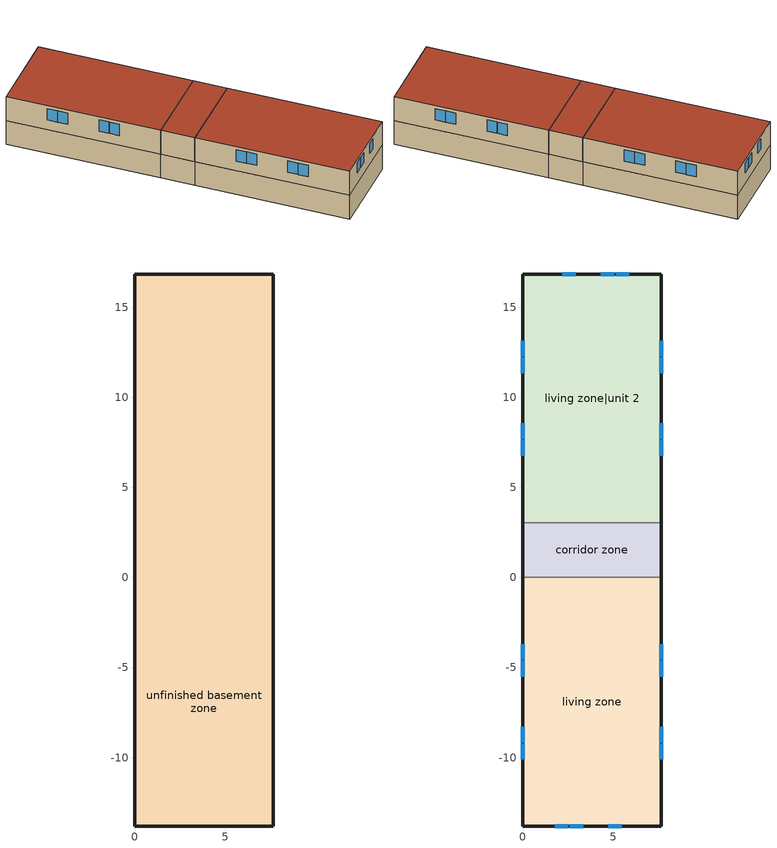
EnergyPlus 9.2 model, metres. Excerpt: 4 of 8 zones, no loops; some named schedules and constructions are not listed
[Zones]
unfinished basement zone
 floor foundation (FloorFndGrndUnfinB): 0,0 0,3.05 7.66,3.05 7.66,0 z-2.44
 floor foundation (FloorFndGrndUnfinB 1): 0,-13.8 0,0 7.66,0 7.66,-13.8 z-2.44
 floor foundation (FloorFndGrndUnfinB 2): 0,3.05 0,16.84 7.66,16.84 7.66,3.05 z-2.44
 wall foundation (WallFndGrndUnfinB): 0,3.05 0,0 / 7.66,0 7.66,3.05 z-2.44:0
 wall foundation (WallFndGrndUnfinB 1): 0,0 0,-13.8 7.66,-13.8 7.66,0 z-2.44:0
 wall foundation (WallFndGrndUnfinB 2): 7.66,3.05 7.66,16.84 0,16.84 0,3.05 z-2.44:0
 ceiling adiabatic (RoofUnfinUninsExt): 7.66,0 7.66,3.05 0,3.05 0,0 z0
corridor zone
 floor adiabatic (FloorUnfinUninsUnfin): 0,0 0,3.05 7.66,3.05 7.66,0 z0
 wall outside (WallExtUninsUnfin): 0,3.05 0,0 / 7.66,0 7.66,3.05 z0:2.44
 wall adiabatic (WallIntUnfinUninsUnfin): 7.66,3.05 0,3.05 / 0,0 7.66,0 z0:2.44
 roof outside (RoofUnfinUninsExt): 7.66,0 7.66,3.05 0,3.05 0,0 z2.44
living zone
 floor to unfinished basement zone (FloorUnfinBInsFin Reversed): 0,-13.8 0,0 7.66,0 7.66,-13.8 z0
 wall outside (WallExtInsFin): 0,0 0,-13.8 7.66,-13.8 7.66,0 z0:2.44
 wall adiabatic (WallIntFinUninsFin): 7.66,0 0,0 z0:2.44
 window (WindowConstruction): 0,-3.7 0,-4.57 / 0,-4.63 0,-5.5 / 0,-8.3 0,-9.17 / 0,-9.23 0,-10.1 / 7.66,-10.1 7.66,-9.23 / 7.66,-9.17 7.66,-8.3 / 7.66,-5.5 7.66,-4.63 / 7.66,-4.57 7.66,-3.7 z0.97:2.13; 1.78,-13.8 2.52,-13.8 / 2.59,-13.8 3.33,-13.8 / 4.73,-13.8 5.48,-13.8 z1.14:2.13
 roof outside (RoofFinInsExt): 7.66,-13.8 7.66,0 0,0 0,-13.8 z2.44
living zone|unit 2
 floor to unfinished basement zone (FloorUnfinBInsFin Reversed): 0,3.05 0,16.84 7.66,16.84 7.66,3.05 z0
 wall outside (WallExtInsFin): 7.66,3.05 7.66,16.84 0,16.84 0,3.05 z0:2.44
 wall adiabatic (WallIntFinUninsFin): 0,3.05 7.66,3.05 z0:2.44
 window (WindowConstruction): 7.66,6.75 7.66,7.62 / 7.66,7.68 7.66,8.55 / 7.66,11.34 7.66,12.21 / 7.66,12.28 7.66,13.15 / 0,13.15 0,12.28 / 0,12.21 0,11.34 / 0,8.55 0,7.68 / 0,7.62 0,6.75 z0.97:2.13; 5.89,16.84 5.14,16.84 / 5.08,16.84 4.33,16.84 / 2.93,16.84 2.18,16.84 z1.14:2.13
 roof outside (RoofFinInsExt): 7.66,3.05 7.66,16.84 0,16.84 0,3.05 z2.44
[Schedule:Day:Interval]
res nv_2 temp schedule allday10; res nv_2 temp schedule allday6: No, 24:00, 21.6667
res nv_2 temp schedule allday11; res nv_2 temp schedule allday12: No, 24:00, 20.5556
res nv_2 temp schedule allday7; res nv_2 temp schedule allday8; res nv_2 temp schedule allday9: No, 07:00, 20, 22:00, 21.6667, 24:00, 20
Schedule Day 18: No, 24:00, 0
[Schedule:Week:Daily]
res ceil fan schedule Week Rule - Jan1-Jan6: Schedule Day 2, res ceil fan schedule allday1, res ceil fan schedule allday1, res ceil fan schedule allday1, res ceil fan schedule allday1, res ceil fan schedule allday1, res ceil fan schedule allday1, Schedule Day 2, Schedule Day 2, Schedule Day 2, Schedule Day 2, Schedule Day 2
res ceil fan schedule Week Rule - Jan7-Jan27: res ceil fan schedule allday1, res ceil fan schedule allday1, res ceil fan schedule allday1, res ceil fan schedule allday1, res ceil fan schedule allday1, res ceil fan schedule allday1, res ceil fan schedule allday1, Schedule Day 2, Schedule Day 2, Schedule Day 2, Schedule Day 2, Schedule Day 2
res ceil fan schedule Week Rule - Jan28-Feb3: res ceil fan schedule allday1, res ceil fan schedule allday1, res ceil fan schedule allday1, res ceil fan schedule allday1, res ceil fan schedule allday2, res ceil fan schedule allday2, res ceil fan schedule allday2, Schedule Day 2, Schedule Day 2, Schedule Day 2, Schedule Day 2, Schedule Day 2
res ceil fan schedule Week Rule - Feb4-Feb24: res ceil fan schedule allday2, res ceil fan schedule allday2, res ceil fan schedule allday2, res ceil fan schedule allday2, res ceil fan schedule allday2, res ceil fan schedule allday2, res ceil fan schedule allday2, Schedule Day 2, Schedule Day 2, Schedule Day 2, Schedule Day 2, Schedule Day 2
res ceil fan schedule Week Rule - Feb25-Mar3: res ceil fan schedule allday2, res ceil fan schedule allday2, res ceil fan schedule allday2, res ceil fan schedule allday2, res ceil fan schedule allday3, res ceil fan schedule allday3, res ceil fan schedule allday3, Schedule Day 2, Schedule Day 2, Schedule Day 2, Schedule Day 2, Schedule Day 2
res ceil fan schedule Week Rule - Mar4-Mar31: res ceil fan schedule allday3, res ceil fan schedule allday3, res ceil fan schedule allday3, res ceil fan schedule allday3, res ceil fan schedule allday3, res ceil fan schedule allday3, res ceil fan schedule allday3, Schedule Day 2, Schedule Day 2, Schedule Day 2, Schedule Day 2, Schedule Day 2
res ceil fan schedule Week Rule - Apr1-Apr28: res ceil fan schedule allday4, res ceil fan schedule allday4, res ceil fan schedule allday4, res ceil fan schedule allday4, res ceil fan schedule allday4, res ceil fan schedule allday4, res ceil fan schedule allday4, Schedule Day 2, Schedule Day 2, Schedule Day 2, Schedule Day 2, Schedule Day 2
res ceil fan schedule Week Rule - Apr29-May5: res ceil fan schedule allday4, res ceil fan schedule allday4, res ceil fan schedule allday5, res ceil fan schedule allday5, res ceil fan schedule allday5, res ceil fan schedule allday5, res ceil fan schedule allday5, Schedule Day 2, Schedule Day 2, Schedule Day 2, Schedule Day 2, Schedule Day 2
res ceil fan schedule Week Rule - May6-May26: res ceil fan schedule allday5, res ceil fan schedule allday5, res ceil fan schedule allday5, res ceil fan schedule allday5, res ceil fan schedule allday5, res ceil fan schedule allday5, res ceil fan schedule allday5, Schedule Day 2, Schedule Day 2, Schedule Day 2, Schedule Day 2, Schedule Day 2
res ceil fan schedule Week Rule - May27-Jun2: res ceil fan schedule allday5, res ceil fan schedule allday5, res ceil fan schedule allday5, res ceil fan schedule allday5, res ceil fan schedule allday5, res ceil fan schedule allday6, res ceil fan schedule allday6, Schedule Day 2, Schedule Day 2, Schedule Day 2, Schedule Day 2, Schedule Day 2
res ceil fan schedule Week Rule - Jun3-Jun30: res ceil fan schedule allday6, res ceil fan schedule allday6, res ceil fan schedule allday6, res ceil fan schedule allday6, res ceil fan schedule allday6, res ceil fan schedule allday6, res ceil fan schedule allday6, Schedule Day 2, Schedule Day 2, Schedule Day 2, Schedule Day 2, Schedule Day 2
res ceil fan schedule Week Rule - Jul1-Jul28: res ceil fan schedule allday7, res ceil fan schedule allday7, res ceil fan schedule allday7, res ceil fan schedule allday7, res ceil fan schedule allday7, res ceil fan schedule allday7, res ceil fan schedule allday7, Schedule Day 2, Schedule Day 2, Schedule Day 2, Schedule Day 2, Schedule Day 2
res ceil fan schedule Week Rule - Jul29-Aug4: res ceil fan schedule allday7, res ceil fan schedule allday7, res ceil fan schedule allday7, res ceil fan schedule allday8, res ceil fan schedule allday8, res ceil fan schedule allday8, res ceil fan schedule allday8, Schedule Day 2, Schedule Day 2, Schedule Day 2, Schedule Day 2, Schedule Day 2
res ceil fan schedule Week Rule - Aug5-Aug25: res ceil fan schedule allday8, res ceil fan schedule allday8, res ceil fan schedule allday8, res ceil fan schedule allday8, res ceil fan schedule allday8, res ceil fan schedule allday8, res ceil fan schedule allday8, Schedule Day 2, Schedule Day 2, Schedule Day 2, Schedule Day 2, Schedule Day 2
res ceil fan schedule Week Rule - Aug26-Sep1: res ceil fan schedule allday8, res ceil fan schedule allday8, res ceil fan schedule allday8, res ceil fan schedule allday8, res ceil fan schedule allday8, res ceil fan schedule allday8, res ceil fan schedule allday9, Schedule Day 2, Schedule Day 2, Schedule Day 2, Schedule Day 2, Schedule Day 2
res ceil fan schedule Week Rule - Sep2-Sep29: res ceil fan schedule allday9, res ceil fan schedule allday9, res ceil fan schedule allday9, res ceil fan schedule allday9, res ceil fan schedule allday9, res ceil fan schedule allday9, res ceil fan schedule allday9, Schedule Day 2, Schedule Day 2, Schedule Day 2, Schedule Day 2, Schedule Day 2
res ceil fan schedule Week Rule - Sep30-Oct6: res ceil fan schedule allday9, res ceil fan schedule allday10, res ceil fan schedule allday10, res ceil fan schedule allday10, res ceil fan schedule allday10, res ceil fan schedule allday10, res ceil fan schedule allday10, Schedule Day 2, Schedule Day 2, Schedule Day 2, Schedule Day 2, Schedule Day 2
res ceil fan schedule Week Rule - Oct7-Oct27: res ceil fan schedule allday10, res ceil fan schedule allday10, res ceil fan schedule allday10, res ceil fan schedule allday10, res ceil fan schedule allday10, res ceil fan schedule allday10, res ceil fan schedule allday10, Schedule Day 2, Schedule Day 2, Schedule Day 2, Schedule Day 2, Schedule Day 2
res ceil fan schedule Week Rule - Oct28-Nov3: res ceil fan schedule allday10, res ceil fan schedule allday10, res ceil fan schedule allday10, res ceil fan schedule allday10, res ceil fan schedule allday11, res ceil fan schedule allday11, res ceil fan schedule allday11, Schedule Day 2, Schedule Day 2, Schedule Day 2, Schedule Day 2, Schedule Day 2
res ceil fan schedule Week Rule - Nov4-Nov24: res ceil fan schedule allday11, res ceil fan schedule allday11, res ceil fan schedule allday11, res ceil fan schedule allday11, res ceil fan schedule allday11, res ceil fan schedule allday11, res ceil fan schedule allday11, Schedule Day 2, Schedule Day 2, Schedule Day 2, Schedule Day 2, Schedule Day 2
res ceil fan schedule Week Rule - Nov25-Dec1: res ceil fan schedule allday11, res ceil fan schedule allday11, res ceil fan schedule allday11, res ceil fan schedule allday11, res ceil fan schedule allday11, res ceil fan schedule allday11, res ceil fan schedule allday12, Schedule Day 2, Schedule Day 2, Schedule Day 2, Schedule Day 2, Schedule Day 2
res ceil fan schedule Week Rule - Dec2-Dec31: res ceil fan schedule allday12, res ceil fan schedule allday12, res ceil fan schedule allday12, res ceil fan schedule allday12, res ceil fan schedule allday12, res ceil fan schedule allday12, res ceil fan schedule allday12, Schedule Day 2, Schedule Day 2, Schedule Day 2, Schedule Day 2, Schedule Day 2
res ceil fan|unit 2 schedule Week Rule - Jan1-Jan6: Schedule Day 4, res ceil fan|unit 2 schedule allday1, res ceil fan|unit 2 schedule allday1, res ceil fan|unit 2 schedule allday1, res ceil fan|unit 2 schedule allday1, res ceil fan|unit 2 schedule allday1, res ceil fan|unit 2 schedule allday1, Schedule Day 4, Schedule Day 4, Schedule Day 4, Schedule Day 4, Schedule Day 4
res ceil fan|unit 2 schedule Week Rule - Jan7-Jan27: res ceil fan|unit 2 schedule allday1, res ceil fan|unit 2 schedule allday1, res ceil fan|unit 2 schedule allday1, res ceil fan|unit 2 schedule allday1, res ceil fan|unit 2 schedule allday1, res ceil fan|unit 2 schedule allday1, res ceil fan|unit 2 schedule allday1, Schedule Day 4, Schedule Day 4, Schedule Day 4, Schedule Day 4, Schedule Day 4
res ceil fan|unit 2 schedule Week Rule - Jan28-Feb3: res ceil fan|unit 2 schedule allday1, res ceil fan|unit 2 schedule allday1, res ceil fan|unit 2 schedule allday1, res ceil fan|unit 2 schedule allday1, res ceil fan|unit 2 schedule allday2, res ceil fan|unit 2 schedule allday2, res ceil fan|unit 2 schedule allday2, Schedule Day 4, Schedule Day 4, Schedule Day 4, Schedule Day 4, Schedule Day 4
res ceil fan|unit 2 schedule Week Rule - Feb4-Feb24: res ceil fan|unit 2 schedule allday2, res ceil fan|unit 2 schedule allday2, res ceil fan|unit 2 schedule allday2, res ceil fan|unit 2 schedule allday2, res ceil fan|unit 2 schedule allday2, res ceil fan|unit 2 schedule allday2, res ceil fan|unit 2 schedule allday2, Schedule Day 4, Schedule Day 4, Schedule Day 4, Schedule Day 4, Schedule Day 4
res ceil fan|unit 2 schedule Week Rule - Feb25-Mar3: res ceil fan|unit 2 schedule allday2, res ceil fan|unit 2 schedule allday2, res ceil fan|unit 2 schedule allday2, res ceil fan|unit 2 schedule allday2, res ceil fan|unit 2 schedule allday3, res ceil fan|unit 2 schedule allday3, res ceil fan|unit 2 schedule allday3, Schedule Day 4, Schedule Day 4, Schedule Day 4, Schedule Day 4, Schedule Day 4
res ceil fan|unit 2 schedule Week Rule - Mar4-Mar31: res ceil fan|unit 2 schedule allday3, res ceil fan|unit 2 schedule allday3, res ceil fan|unit 2 schedule allday3, res ceil fan|unit 2 schedule allday3, res ceil fan|unit 2 schedule allday3, res ceil fan|unit 2 schedule allday3, res ceil fan|unit 2 schedule allday3, Schedule Day 4, Schedule Day 4, Schedule Day 4, Schedule Day 4, Schedule Day 4
res ceil fan|unit 2 schedule Week Rule - Apr1-Apr28: res ceil fan|unit 2 schedule allday4, res ceil fan|unit 2 schedule allday4, res ceil fan|unit 2 schedule allday4, res ceil fan|unit 2 schedule allday4, res ceil fan|unit 2 schedule allday4, res ceil fan|unit 2 schedule allday4, res ceil fan|unit 2 schedule allday4, Schedule Day 4, Schedule Day 4, Schedule Day 4, Schedule Day 4, Schedule Day 4
res ceil fan|unit 2 schedule Week Rule - Apr29-May5: res ceil fan|unit 2 schedule allday4, res ceil fan|unit 2 schedule allday4, res ceil fan|unit 2 schedule allday5, res ceil fan|unit 2 schedule allday5, res ceil fan|unit 2 schedule allday5, res ceil fan|unit 2 schedule allday5, res ceil fan|unit 2 schedule allday5, Schedule Day 4, Schedule Day 4, Schedule Day 4, Schedule Day 4, Schedule Day 4
res ceil fan|unit 2 schedule Week Rule - May6-May26: res ceil fan|unit 2 schedule allday5, res ceil fan|unit 2 schedule allday5, res ceil fan|unit 2 schedule allday5, res ceil fan|unit 2 schedule allday5, res ceil fan|unit 2 schedule allday5, res ceil fan|unit 2 schedule allday5, res ceil fan|unit 2 schedule allday5, Schedule Day 4, Schedule Day 4, Schedule Day 4, Schedule Day 4, Schedule Day 4
res ceil fan|unit 2 schedule Week Rule - May27-Jun2: res ceil fan|unit 2 schedule allday5, res ceil fan|unit 2 schedule allday5, res ceil fan|unit 2 schedule allday5, res ceil fan|unit 2 schedule allday5, res ceil fan|unit 2 schedule allday5, res ceil fan|unit 2 schedule allday6, res ceil fan|unit 2 schedule allday6, Schedule Day 4, Schedule Day 4, Schedule Day 4, Schedule Day 4, Schedule Day 4
res ceil fan|unit 2 schedule Week Rule - Jun3-Jun30: res ceil fan|unit 2 schedule allday6, res ceil fan|unit 2 schedule allday6, res ceil fan|unit 2 schedule allday6, res ceil fan|unit 2 schedule allday6, res ceil fan|unit 2 schedule allday6, res ceil fan|unit 2 schedule allday6, res ceil fan|unit 2 schedule allday6, Schedule Day 4, Schedule Day 4, Schedule Day 4, Schedule Day 4, Schedule Day 4
res ceil fan|unit 2 schedule Week Rule - Jul1-Jul28: res ceil fan|unit 2 schedule allday7, res ceil fan|unit 2 schedule allday7, res ceil fan|unit 2 schedule allday7, res ceil fan|unit 2 schedule allday7, res ceil fan|unit 2 schedule allday7, res ceil fan|unit 2 schedule allday7, res ceil fan|unit 2 schedule allday7, Schedule Day 4, Schedule Day 4, Schedule Day 4, Schedule Day 4, Schedule Day 4
res ceil fan|unit 2 schedule Week Rule - Jul29-Aug4: res ceil fan|unit 2 schedule allday7, res ceil fan|unit 2 schedule allday7, res ceil fan|unit 2 schedule allday7, res ceil fan|unit 2 schedule allday8, res ceil fan|unit 2 schedule allday8, res ceil fan|unit 2 schedule allday8, res ceil fan|unit 2 schedule allday8, Schedule Day 4, Schedule Day 4, Schedule Day 4, Schedule Day 4, Schedule Day 4
res ceil fan|unit 2 schedule Week Rule - Aug5-Aug25: res ceil fan|unit 2 schedule allday8, res ceil fan|unit 2 schedule allday8, res ceil fan|unit 2 schedule allday8, res ceil fan|unit 2 schedule allday8, res ceil fan|unit 2 schedule allday8, res ceil fan|unit 2 schedule allday8, res ceil fan|unit 2 schedule allday8, Schedule Day 4, Schedule Day 4, Schedule Day 4, Schedule Day 4, Schedule Day 4
res ceil fan|unit 2 schedule Week Rule - Aug26-Sep1: res ceil fan|unit 2 schedule allday8, res ceil fan|unit 2 schedule allday8, res ceil fan|unit 2 schedule allday8, res ceil fan|unit 2 schedule allday8, res ceil fan|unit 2 schedule allday8, res ceil fan|unit 2 schedule allday8, res ceil fan|unit 2 schedule allday9, Schedule Day 4, Schedule Day 4, Schedule Day 4, Schedule Day 4, Schedule Day 4
res ceil fan|unit 2 schedule Week Rule - Sep2-Sep29: res ceil fan|unit 2 schedule allday9, res ceil fan|unit 2 schedule allday9, res ceil fan|unit 2 schedule allday9, res ceil fan|unit 2 schedule allday9, res ceil fan|unit 2 schedule allday9, res ceil fan|unit 2 schedule allday9, res ceil fan|unit 2 schedule allday9, Schedule Day 4, Schedule Day 4, Schedule Day 4, Schedule Day 4, Schedule Day 4
res ceil fan|unit 2 schedule Week Rule - Sep30-Oct6: res ceil fan|unit 2 schedule allday9, res ceil fan|unit 2 schedule allday10, res ceil fan|unit 2 schedule allday10, res ceil fan|unit 2 schedule allday10, res ceil fan|unit 2 schedule allday10, res ceil fan|unit 2 schedule allday10, res ceil fan|unit 2 schedule allday10, Schedule Day 4, Schedule Day 4, Schedule Day 4, Schedule Day 4, Schedule Day 4
res ceil fan|unit 2 schedule Week Rule - Oct7-Oct27: res ceil fan|unit 2 schedule allday10, res ceil fan|unit 2 schedule allday10, res ceil fan|unit 2 schedule allday10, res ceil fan|unit 2 schedule allday10, res ceil fan|unit 2 schedule allday10, res ceil fan|unit 2 schedule allday10, res ceil fan|unit 2 schedule allday10, Schedule Day 4, Schedule Day 4, Schedule Day 4, Schedule Day 4, Schedule Day 4
res ceil fan|unit 2 schedule Week Rule - Oct28-Nov3: res ceil fan|unit 2 schedule allday10, res ceil fan|unit 2 schedule allday10, res ceil fan|unit 2 schedule allday10, res ceil fan|unit 2 schedule allday10, res ceil fan|unit 2 schedule allday11, res ceil fan|unit 2 schedule allday11, res ceil fan|unit 2 schedule allday11, Schedule Day 4, Schedule Day 4, Schedule Day 4, Schedule Day 4, Schedule Day 4
res ceil fan|unit 2 schedule Week Rule - Nov4-Nov24: res ceil fan|unit 2 schedule allday11, res ceil fan|unit 2 schedule allday11, res ceil fan|unit 2 schedule allday11, res ceil fan|unit 2 schedule allday11, res ceil fan|unit 2 schedule allday11, res ceil fan|unit 2 schedule allday11, res ceil fan|unit 2 schedule allday11, Schedule Day 4, Schedule Day 4, Schedule Day 4, Schedule Day 4, Schedule Day 4
res ceil fan|unit 2 schedule Week Rule - Nov25-Dec1: res ceil fan|unit 2 schedule allday11, res ceil fan|unit 2 schedule allday11, res ceil fan|unit 2 schedule allday11, res ceil fan|unit 2 schedule allday11, res ceil fan|unit 2 schedule allday11, res ceil fan|unit 2 schedule allday11, res ceil fan|unit 2 schedule allday12, Schedule Day 4, Schedule Day 4, Schedule Day 4, Schedule Day 4, Schedule Day 4
res ceil fan|unit 2 schedule Week Rule - Dec2-Dec31: res ceil fan|unit 2 schedule allday12, res ceil fan|unit 2 schedule allday12, res ceil fan|unit 2 schedule allday12, res ceil fan|unit 2 schedule allday12, res ceil fan|unit 2 schedule allday12, res ceil fan|unit 2 schedule allday12, res ceil fan|unit 2 schedule allday12, Schedule Day 4, Schedule Day 4, Schedule Day 4, Schedule Day 4, Schedule Day 4
res mv_1 bath exhaust schedule Week Rule - Jan1-Jan6: Schedule Day 17, res mv_1 bath exhaust schedule allday1, res mv_1 bath exhaust schedule allday1, res mv_1 bath exhaust schedule allday1, res mv_1 bath exhaust schedule allday1, res mv_1 bath exhaust schedule allday1, res mv_1 bath exhaust schedule allday1, Schedule Day 17, res mv_1 bath exhaust schedule summer design, res mv_1 bath exhaust schedule winter design, Schedule Day 17, Schedule Day 17
res mv_1 bath exhaust schedule Week Rule - Jan7-Jan27: res mv_1 bath exhaust schedule allday1, res mv_1 bath exhaust schedule allday1, res mv_1 bath exhaust schedule allday1, res mv_1 bath exhaust schedule allday1, res mv_1 bath exhaust schedule allday1, res mv_1 bath exhaust schedule allday1, res mv_1 bath exhaust schedule allday1, Schedule Day 17, res mv_1 bath exhaust schedule summer design, res mv_1 bath exhaust schedule winter design, Schedule Day 17, Schedule Day 17
res mv_1 bath exhaust schedule Week Rule - Jan28-Feb3: res mv_1 bath exhaust schedule allday1, res mv_1 bath exhaust schedule allday1, res mv_1 bath exhaust schedule allday1, res mv_1 bath exhaust schedule allday1, res mv_1 bath exhaust schedule allday2, res mv_1 bath exhaust schedule allday2, res mv_1 bath exhaust schedule allday2, Schedule Day 17, res mv_1 bath exhaust schedule summer design, res mv_1 bath exhaust schedule winter design, Schedule Day 17, Schedule Day 17
res mv_1 bath exhaust schedule Week Rule - Feb4-Feb24: res mv_1 bath exhaust schedule allday2, res mv_1 bath exhaust schedule allday2, res mv_1 bath exhaust schedule allday2, res mv_1 bath exhaust schedule allday2, res mv_1 bath exhaust schedule allday2, res mv_1 bath exhaust schedule allday2, res mv_1 bath exhaust schedule allday2, Schedule Day 17, res mv_1 bath exhaust schedule summer design, res mv_1 bath exhaust schedule winter design, Schedule Day 17, Schedule Day 17
res mv_1 bath exhaust schedule Week Rule - Feb25-Mar3: res mv_1 bath exhaust schedule allday2, res mv_1 bath exhaust schedule allday2, res mv_1 bath exhaust schedule allday2, res mv_1 bath exhaust schedule allday2, res mv_1 bath exhaust schedule allday3, res mv_1 bath exhaust schedule allday3, res mv_1 bath exhaust schedule allday3, Schedule Day 17, res mv_1 bath exhaust schedule summer design, res mv_1 bath exhaust schedule winter design, Schedule Day 17, Schedule Day 17
res mv_1 bath exhaust schedule Week Rule - Mar4-Mar31: res mv_1 bath exhaust schedule allday3, res mv_1 bath exhaust schedule allday3, res mv_1 bath exhaust schedule allday3, res mv_1 bath exhaust schedule allday3, res mv_1 bath exhaust schedule allday3, res mv_1 bath exhaust schedule allday3, res mv_1 bath exhaust schedule allday3, Schedule Day 17, res mv_1 bath exhaust schedule summer design, res mv_1 bath exhaust schedule winter design, Schedule Day 17, Schedule Day 17
res mv_1 bath exhaust schedule Week Rule - Apr1-Apr28: res mv_1 bath exhaust schedule allday4, res mv_1 bath exhaust schedule allday4, res mv_1 bath exhaust schedule allday4, res mv_1 bath exhaust schedule allday4, res mv_1 bath exhaust schedule allday4, res mv_1 bath exhaust schedule allday4, res mv_1 bath exhaust schedule allday4, Schedule Day 17, res mv_1 bath exhaust schedule summer design, res mv_1 bath exhaust schedule winter design, Schedule Day 17, Schedule Day 17
res mv_1 bath exhaust schedule Week Rule - Apr29-May5: res mv_1 bath exhaust schedule allday4, res mv_1 bath exhaust schedule allday4, res mv_1 bath exhaust schedule allday5, res mv_1 bath exhaust schedule allday5, res mv_1 bath exhaust schedule allday5, res mv_1 bath exhaust schedule allday5, res mv_1 bath exhaust schedule allday5, Schedule Day 17, res mv_1 bath exhaust schedule summer design, res mv_1 bath exhaust schedule winter design, Schedule Day 17, Schedule Day 17
res mv_1 bath exhaust schedule Week Rule - May6-May26: res mv_1 bath exhaust schedule allday5, res mv_1 bath exhaust schedule allday5, res mv_1 bath exhaust schedule allday5, res mv_1 bath exhaust schedule allday5, res mv_1 bath exhaust schedule allday5, res mv_1 bath exhaust schedule allday5, res mv_1 bath exhaust schedule allday5, Schedule Day 17, res mv_1 bath exhaust schedule summer design, res mv_1 bath exhaust schedule winter design, Schedule Day 17, Schedule Day 17
res mv_1 bath exhaust schedule Week Rule - May27-Jun2: res mv_1 bath exhaust schedule allday5, res mv_1 bath exhaust schedule allday5, res mv_1 bath exhaust schedule allday5, res mv_1 bath exhaust schedule allday5, res mv_1 bath exhaust schedule allday5, res mv_1 bath exhaust schedule allday6, res mv_1 bath exhaust schedule allday6, Schedule Day 17, res mv_1 bath exhaust schedule summer design, res mv_1 bath exhaust schedule winter design, Schedule Day 17, Schedule Day 17
res mv_1 bath exhaust schedule Week Rule - Jun3-Jun30: res mv_1 bath exhaust schedule allday6, res mv_1 bath exhaust schedule allday6, res mv_1 bath exhaust schedule allday6, res mv_1 bath exhaust schedule allday6, res mv_1 bath exhaust schedule allday6, res mv_1 bath exhaust schedule allday6, res mv_1 bath exhaust schedule allday6, Schedule Day 17, res mv_1 bath exhaust schedule summer design, res mv_1 bath exhaust schedule winter design, Schedule Day 17, Schedule Day 17
res mv_1 bath exhaust schedule Week Rule - Jul1-Jul28: res mv_1 bath exhaust schedule allday7, res mv_1 bath exhaust schedule allday7, res mv_1 bath exhaust schedule allday7, res mv_1 bath exhaust schedule allday7, res mv_1 bath exhaust schedule allday7, res mv_1 bath exhaust schedule allday7, res mv_1 bath exhaust schedule allday7, Schedule Day 17, res mv_1 bath exhaust schedule summer design, res mv_1 bath exhaust schedule winter design, Schedule Day 17, Schedule Day 17
res mv_1 bath exhaust schedule Week Rule - Jul29-Aug4: res mv_1 bath exhaust schedule allday7, res mv_1 bath exhaust schedule allday7, res mv_1 bath exhaust schedule allday7, res mv_1 bath exhaust schedule allday8, res mv_1 bath exhaust schedule allday8, res mv_1 bath exhaust schedule allday8, res mv_1 bath exhaust schedule allday8, Schedule Day 17, res mv_1 bath exhaust schedule summer design, res mv_1 bath exhaust schedule winter design, Schedule Day 17, Schedule Day 17
res mv_1 bath exhaust schedule Week Rule - Aug5-Aug25: res mv_1 bath exhaust schedule allday8, res mv_1 bath exhaust schedule allday8, res mv_1 bath exhaust schedule allday8, res mv_1 bath exhaust schedule allday8, res mv_1 bath exhaust schedule allday8, res mv_1 bath exhaust schedule allday8, res mv_1 bath exhaust schedule allday8, Schedule Day 17, res mv_1 bath exhaust schedule summer design, res mv_1 bath exhaust schedule winter design, Schedule Day 17, Schedule Day 17
res mv_1 bath exhaust schedule Week Rule - Aug26-Sep1: res mv_1 bath exhaust schedule allday8, res mv_1 bath exhaust schedule allday8, res mv_1 bath exhaust schedule allday8, res mv_1 bath exhaust schedule allday8, res mv_1 bath exhaust schedule allday8, res mv_1 bath exhaust schedule allday8, res mv_1 bath exhaust schedule allday9, Schedule Day 17, res mv_1 bath exhaust schedule summer design, res mv_1 bath exhaust schedule winter design, Schedule Day 17, Schedule Day 17
res mv_1 bath exhaust schedule Week Rule - Sep2-Sep29: res mv_1 bath exhaust schedule allday9, res mv_1 bath exhaust schedule allday9, res mv_1 bath exhaust schedule allday9, res mv_1 bath exhaust schedule allday9, res mv_1 bath exhaust schedule allday9, res mv_1 bath exhaust schedule allday9, res mv_1 bath exhaust schedule allday9, Schedule Day 17, res mv_1 bath exhaust schedule summer design, res mv_1 bath exhaust schedule winter design, Schedule Day 17, Schedule Day 17
res mv_1 bath exhaust schedule Week Rule - Sep30-Oct6: res mv_1 bath exhaust schedule allday9, res mv_1 bath exhaust schedule allday10, res mv_1 bath exhaust schedule allday10, res mv_1 bath exhaust schedule allday10, res mv_1 bath exhaust schedule allday10, res mv_1 bath exhaust schedule allday10, res mv_1 bath exhaust schedule allday10, Schedule Day 17, res mv_1 bath exhaust schedule summer design, res mv_1 bath exhaust schedule winter design, Schedule Day 17, Schedule Day 17
res mv_1 bath exhaust schedule Week Rule - Oct7-Oct27: res mv_1 bath exhaust schedule allday10, res mv_1 bath exhaust schedule allday10, res mv_1 bath exhaust schedule allday10, res mv_1 bath exhaust schedule allday10, res mv_1 bath exhaust schedule allday10, res mv_1 bath exhaust schedule allday10, res mv_1 bath exhaust schedule allday10, Schedule Day 17, res mv_1 bath exhaust schedule summer design, res mv_1 bath exhaust schedule winter design, Schedule Day 17, Schedule Day 17
res mv_1 bath exhaust schedule Week Rule - Oct28-Nov3: res mv_1 bath exhaust schedule allday10, res mv_1 bath exhaust schedule allday10, res mv_1 bath exhaust schedule allday10, res mv_1 bath exhaust schedule allday10, res mv_1 bath exhaust schedule allday11, res mv_1 bath exhaust schedule allday11, res mv_1 bath exhaust schedule allday11, Schedule Day 17, res mv_1 bath exhaust schedule summer design, res mv_1 bath exhaust schedule winter design, Schedule Day 17, Schedule Day 17
res mv_1 bath exhaust schedule Week Rule - Nov4-Nov24: res mv_1 bath exhaust schedule allday11, res mv_1 bath exhaust schedule allday11, res mv_1 bath exhaust schedule allday11, res mv_1 bath exhaust schedule allday11, res mv_1 bath exhaust schedule allday11, res mv_1 bath exhaust schedule allday11, res mv_1 bath exhaust schedule allday11, Schedule Day 17, res mv_1 bath exhaust schedule summer design, res mv_1 bath exhaust schedule winter design, Schedule Day 17, Schedule Day 17
res mv_1 bath exhaust schedule Week Rule - Nov25-Dec1: res mv_1 bath exhaust schedule allday11, res mv_1 bath exhaust schedule allday11, res mv_1 bath exhaust schedule allday11, res mv_1 bath exhaust schedule allday11, res mv_1 bath exhaust schedule allday11, res mv_1 bath exhaust schedule allday11, res mv_1 bath exhaust schedule allday12, Schedule Day 17, res mv_1 bath exhaust schedule summer design, res mv_1 bath exhaust schedule winter design, Schedule Day 17, Schedule Day 17
res mv_1 bath exhaust schedule Week Rule - Dec2-Dec31: res mv_1 bath exhaust schedule allday12, res mv_1 bath exhaust schedule allday12, res mv_1 bath exhaust schedule allday12, res mv_1 bath exhaust schedule allday12, res mv_1 bath exhaust schedule allday12, res mv_1 bath exhaust schedule allday12, res mv_1 bath exhaust schedule allday12, Schedule Day 17, res mv_1 bath exhaust schedule summer design, res mv_1 bath exhaust schedule winter design, Schedule Day 17, Schedule Day 17
res mv_1 range exhaust schedule Week Rule - Jan1-Jan6: Schedule Day 16, res mv_1 range exhaust schedule allday1, res mv_1 range exhaust schedule allday1, res mv_1 range exhaust schedule allday1, res mv_1 range exhaust schedule allday1, res mv_1 range exhaust schedule allday1, res mv_1 range exhaust schedule allday1, Schedule Day 16, res mv_1 range exhaust schedule summer design, res mv_1 range exhaust schedule winter design, Schedule Day 16, Schedule Day 16
res mv_1 range exhaust schedule Week Rule - Jan7-Jan27: res mv_1 range exhaust schedule allday1, res mv_1 range exhaust schedule allday1, res mv_1 range exhaust schedule allday1, res mv_1 range exhaust schedule allday1, res mv_1 range exhaust schedule allday1, res mv_1 range exhaust schedule allday1, res mv_1 range exhaust schedule allday1, Schedule Day 16, res mv_1 range exhaust schedule summer design, res mv_1 range exhaust schedule winter design, Schedule Day 16, Schedule Day 16
res mv_1 range exhaust schedule Week Rule - Jan28-Feb3: res mv_1 range exhaust schedule allday1, res mv_1 range exhaust schedule allday1, res mv_1 range exhaust schedule allday1, res mv_1 range exhaust schedule allday1, res mv_1 range exhaust schedule allday2, res mv_1 range exhaust schedule allday2, res mv_1 range exhaust schedule allday2, Schedule Day 16, res mv_1 range exhaust schedule summer design, res mv_1 range exhaust schedule winter design, Schedule Day 16, Schedule Day 16
res mv_1 range exhaust schedule Week Rule - Feb4-Feb24: res mv_1 range exhaust schedule allday2, res mv_1 range exhaust schedule allday2, res mv_1 range exhaust schedule allday2, res mv_1 range exhaust schedule allday2, res mv_1 range exhaust schedule allday2, res mv_1 range exhaust schedule allday2, res mv_1 range exhaust schedule allday2, Schedule Day 16, res mv_1 range exhaust schedule summer design, res mv_1 range exhaust schedule winter design, Schedule Day 16, Schedule Day 16
res mv_1 range exhaust schedule Week Rule - Feb25-Mar3: res mv_1 range exhaust schedule allday2, res mv_1 range exhaust schedule allday2, res mv_1 range exhaust schedule allday2, res mv_1 range exhaust schedule allday2, res mv_1 range exhaust schedule allday3, res mv_1 range exhaust schedule allday3, res mv_1 range exhaust schedule allday3, Schedule Day 16, res mv_1 range exhaust schedule summer design, res mv_1 range exhaust schedule winter design, Schedule Day 16, Schedule Day 16
res mv_1 range exhaust schedule Week Rule - Mar4-Mar31: res mv_1 range exhaust schedule allday3, res mv_1 range exhaust schedule allday3, res mv_1 range exhaust schedule allday3, res mv_1 range exhaust schedule allday3, res mv_1 range exhaust schedule allday3, res mv_1 range exhaust schedule allday3, res mv_1 range exhaust schedule allday3, Schedule Day 16, res mv_1 range exhaust schedule summer design, res mv_1 range exhaust schedule winter design, Schedule Day 16, Schedule Day 16
res mv_1 range exhaust schedule Week Rule - Apr1-Apr28: res mv_1 range exhaust schedule allday4, res mv_1 range exhaust schedule allday4, res mv_1 range exhaust schedule allday4, res mv_1 range exhaust schedule allday4, res mv_1 range exhaust schedule allday4, res mv_1 range exhaust schedule allday4, res mv_1 range exhaust schedule allday4, Schedule Day 16, res mv_1 range exhaust schedule summer design, res mv_1 range exhaust schedule winter design, Schedule Day 16, Schedule Day 16
res mv_1 range exhaust schedule Week Rule - Apr29-May5: res mv_1 range exhaust schedule allday4, res mv_1 range exhaust schedule allday4, res mv_1 range exhaust schedule allday5, res mv_1 range exhaust schedule allday5, res mv_1 range exhaust schedule allday5, res mv_1 range exhaust schedule allday5, res mv_1 range exhaust schedule allday5, Schedule Day 16, res mv_1 range exhaust schedule summer design, res mv_1 range exhaust schedule winter design, Schedule Day 16, Schedule Day 16
res mv_1 range exhaust schedule Week Rule - May6-May26: res mv_1 range exhaust schedule allday5, res mv_1 range exhaust schedule allday5, res mv_1 range exhaust schedule allday5, res mv_1 range exhaust schedule allday5, res mv_1 range exhaust schedule allday5, res mv_1 range exhaust schedule allday5, res mv_1 range exhaust schedule allday5, Schedule Day 16, res mv_1 range exhaust schedule summer design, res mv_1 range exhaust schedule winter design, Schedule Day 16, Schedule Day 16
res mv_1 range exhaust schedule Week Rule - May27-Jun2: res mv_1 range exhaust schedule allday5, res mv_1 range exhaust schedule allday5, res mv_1 range exhaust schedule allday5, res mv_1 range exhaust schedule allday5, res mv_1 range exhaust schedule allday5, res mv_1 range exhaust schedule allday6, res mv_1 range exhaust schedule allday6, Schedule Day 16, res mv_1 range exhaust schedule summer design, res mv_1 range exhaust schedule winter design, Schedule Day 16, Schedule Day 16
res mv_1 range exhaust schedule Week Rule - Jun3-Jun30: res mv_1 range exhaust schedule allday6, res mv_1 range exhaust schedule allday6, res mv_1 range exhaust schedule allday6, res mv_1 range exhaust schedule allday6, res mv_1 range exhaust schedule allday6, res mv_1 range exhaust schedule allday6, res mv_1 range exhaust schedule allday6, Schedule Day 16, res mv_1 range exhaust schedule summer design, res mv_1 range exhaust schedule winter design, Schedule Day 16, Schedule Day 16
res mv_1 range exhaust schedule Week Rule - Jul1-Jul28: res mv_1 range exhaust schedule allday7, res mv_1 range exhaust schedule allday7, res mv_1 range exhaust schedule allday7, res mv_1 range exhaust schedule allday7, res mv_1 range exhaust schedule allday7, res mv_1 range exhaust schedule allday7, res mv_1 range exhaust schedule allday7, Schedule Day 16, res mv_1 range exhaust schedule summer design, res mv_1 range exhaust schedule winter design, Schedule Day 16, Schedule Day 16
res mv_1 range exhaust schedule Week Rule - Jul29-Aug4: res mv_1 range exhaust schedule allday7, res mv_1 range exhaust schedule allday7, res mv_1 range exhaust schedule allday7, res mv_1 range exhaust schedule allday8, res mv_1 range exhaust schedule allday8, res mv_1 range exhaust schedule allday8, res mv_1 range exhaust schedule allday8, Schedule Day 16, res mv_1 range exhaust schedule summer design, res mv_1 range exhaust schedule winter design, Schedule Day 16, Schedule Day 16
res mv_1 range exhaust schedule Week Rule - Aug5-Aug25: res mv_1 range exhaust schedule allday8, res mv_1 range exhaust schedule allday8, res mv_1 range exhaust schedule allday8, res mv_1 range exhaust schedule allday8, res mv_1 range exhaust schedule allday8, res mv_1 range exhaust schedule allday8, res mv_1 range exhaust schedule allday8, Schedule Day 16, res mv_1 range exhaust schedule summer design, res mv_1 range exhaust schedule winter design, Schedule Day 16, Schedule Day 16
res mv_1 range exhaust schedule Week Rule - Aug26-Sep1: res mv_1 range exhaust schedule allday8, res mv_1 range exhaust schedule allday8, res mv_1 range exhaust schedule allday8, res mv_1 range exhaust schedule allday8, res mv_1 range exhaust schedule allday8, res mv_1 range exhaust schedule allday8, res mv_1 range exhaust schedule allday9, Schedule Day 16, res mv_1 range exhaust schedule summer design, res mv_1 range exhaust schedule winter design, Schedule Day 16, Schedule Day 16
res mv_1 range exhaust schedule Week Rule - Sep2-Sep29: res mv_1 range exhaust schedule allday9, res mv_1 range exhaust schedule allday9, res mv_1 range exhaust schedule allday9, res mv_1 range exhaust schedule allday9, res mv_1 range exhaust schedule allday9, res mv_1 range exhaust schedule allday9, res mv_1 range exhaust schedule allday9, Schedule Day 16, res mv_1 range exhaust schedule summer design, res mv_1 range exhaust schedule winter design, Schedule Day 16, Schedule Day 16
res mv_1 range exhaust schedule Week Rule - Sep30-Oct6: res mv_1 range exhaust schedule allday9, res mv_1 range exhaust schedule allday10, res mv_1 range exhaust schedule allday10, res mv_1 range exhaust schedule allday10, res mv_1 range exhaust schedule allday10, res mv_1 range exhaust schedule allday10, res mv_1 range exhaust schedule allday10, Schedule Day 16, res mv_1 range exhaust schedule summer design, res mv_1 range exhaust schedule winter design, Schedule Day 16, Schedule Day 16
res mv_1 range exhaust schedule Week Rule - Oct7-Oct27: res mv_1 range exhaust schedule allday10, res mv_1 range exhaust schedule allday10, res mv_1 range exhaust schedule allday10, res mv_1 range exhaust schedule allday10, res mv_1 range exhaust schedule allday10, res mv_1 range exhaust schedule allday10, res mv_1 range exhaust schedule allday10, Schedule Day 16, res mv_1 range exhaust schedule summer design, res mv_1 range exhaust schedule winter design, Schedule Day 16, Schedule Day 16
res mv_1 range exhaust schedule Week Rule - Oct28-Nov3: res mv_1 range exhaust schedule allday10, res mv_1 range exhaust schedule allday10, res mv_1 range exhaust schedule allday10, res mv_1 range exhaust schedule allday10, res mv_1 range exhaust schedule allday11, res mv_1 range exhaust schedule allday11, res mv_1 range exhaust schedule allday11, Schedule Day 16, res mv_1 range exhaust schedule summer design, res mv_1 range exhaust schedule winter design, Schedule Day 16, Schedule Day 16
res mv_1 range exhaust schedule Week Rule - Nov4-Nov24: res mv_1 range exhaust schedule allday11, res mv_1 range exhaust schedule allday11, res mv_1 range exhaust schedule allday11, res mv_1 range exhaust schedule allday11, res mv_1 range exhaust schedule allday11, res mv_1 range exhaust schedule allday11, res mv_1 range exhaust schedule allday11, Schedule Day 16, res mv_1 range exhaust schedule summer design, res mv_1 range exhaust schedule winter design, Schedule Day 16, Schedule Day 16
res mv_1 range exhaust schedule Week Rule - Nov25-Dec1: res mv_1 range exhaust schedule allday11, res mv_1 range exhaust schedule allday11, res mv_1 range exhaust schedule allday11, res mv_1 range exhaust schedule allday11, res mv_1 range exhaust schedule allday11, res mv_1 range exhaust schedule allday11, res mv_1 range exhaust schedule allday12, Schedule Day 16, res mv_1 range exhaust schedule summer design, res mv_1 range exhaust schedule winter design, Schedule Day 16, Schedule Day 16
res mv_1 range exhaust schedule Week Rule - Dec2-Dec31: res mv_1 range exhaust schedule allday12, res mv_1 range exhaust schedule allday12, res mv_1 range exhaust schedule allday12, res mv_1 range exhaust schedule allday12, res mv_1 range exhaust schedule allday12, res mv_1 range exhaust schedule allday12, res mv_1 range exhaust schedule allday12, Schedule Day 16, res mv_1 range exhaust schedule summer design, res mv_1 range exhaust schedule winter design, Schedule Day 16, Schedule Day 16
res mv_2 bath exhaust schedule Week Rule - Jan1-Jan6: Schedule Day 23, res mv_2 bath exhaust schedule allday1, res mv_2 bath exhaust schedule allday1, res mv_2 bath exhaust schedule allday1, res mv_2 bath exhaust schedule allday1, res mv_2 bath exhaust schedule allday1, res mv_2 bath exhaust schedule allday1, Schedule Day 23, res mv_2 bath exhaust schedule summer design, res mv_2 bath exhaust schedule winter design, Schedule Day 23, Schedule Day 23
res mv_2 bath exhaust schedule Week Rule - Jan7-Jan27: res mv_2 bath exhaust schedule allday1, res mv_2 bath exhaust schedule allday1, res mv_2 bath exhaust schedule allday1, res mv_2 bath exhaust schedule allday1, res mv_2 bath exhaust schedule allday1, res mv_2 bath exhaust schedule allday1, res mv_2 bath exhaust schedule allday1, Schedule Day 23, res mv_2 bath exhaust schedule summer design, res mv_2 bath exhaust schedule winter design, Schedule Day 23, Schedule Day 23
res mv_2 bath exhaust schedule Week Rule - Jan28-Feb3: res mv_2 bath exhaust schedule allday1, res mv_2 bath exhaust schedule allday1, res mv_2 bath exhaust schedule allday1, res mv_2 bath exhaust schedule allday1, res mv_2 bath exhaust schedule allday2, res mv_2 bath exhaust schedule allday2, res mv_2 bath exhaust schedule allday2, Schedule Day 23, res mv_2 bath exhaust schedule summer design, res mv_2 bath exhaust schedule winter design, Schedule Day 23, Schedule Day 23
res mv_2 bath exhaust schedule Week Rule - Feb4-Feb24: res mv_2 bath exhaust schedule allday2, res mv_2 bath exhaust schedule allday2, res mv_2 bath exhaust schedule allday2, res mv_2 bath exhaust schedule allday2, res mv_2 bath exhaust schedule allday2, res mv_2 bath exhaust schedule allday2, res mv_2 bath exhaust schedule allday2, Schedule Day 23, res mv_2 bath exhaust schedule summer design, res mv_2 bath exhaust schedule winter design, Schedule Day 23, Schedule Day 23
res nv_2 temp schedule Week Rule - Jun3-Jun30: res nv_2 temp schedule allday6, res nv_2 temp schedule allday6, res nv_2 temp schedule allday6, res nv_2 temp schedule allday6, res nv_2 temp schedule allday6, res nv_2 temp schedule allday6, res nv_2 temp schedule allday6, Schedule Day 18, Schedule Day 18, Schedule Day 18, Schedule Day 18, Schedule Day 18
res nv_2 temp schedule Week Rule - Jul1-Jul28: res nv_2 temp schedule allday7, res nv_2 temp schedule allday7, res nv_2 temp schedule allday7, res nv_2 temp schedule allday7, res nv_2 temp schedule allday7, res nv_2 temp schedule allday7, res nv_2 temp schedule allday7, Schedule Day 18, Schedule Day 18, Schedule Day 18, Schedule Day 18, Schedule Day 18
res nv_2 temp schedule Week Rule - Jul29-Aug4: res nv_2 temp schedule allday7, res nv_2 temp schedule allday7, res nv_2 temp schedule allday7, res nv_2 temp schedule allday8, res nv_2 temp schedule allday8, res nv_2 temp schedule allday8, res nv_2 temp schedule allday8, Schedule Day 18, Schedule Day 18, Schedule Day 18, Schedule Day 18, Schedule Day 18
res nv_2 temp schedule Week Rule - Aug5-Aug25: res nv_2 temp schedule allday8, res nv_2 temp schedule allday8, res nv_2 temp schedule allday8, res nv_2 temp schedule allday8, res nv_2 temp schedule allday8, res nv_2 temp schedule allday8, res nv_2 temp schedule allday8, Schedule Day 18, Schedule Day 18, Schedule Day 18, Schedule Day 18, Schedule Day 18
res nv_2 temp schedule Week Rule - Aug26-Sep1: res nv_2 temp schedule allday8, res nv_2 temp schedule allday8, res nv_2 temp schedule allday8, res nv_2 temp schedule allday8, res nv_2 temp schedule allday8, res nv_2 temp schedule allday8, res nv_2 temp schedule allday9, Schedule Day 18, Schedule Day 18, Schedule Day 18, Schedule Day 18, Schedule Day 18
res nv_2 temp schedule Week Rule - Sep2-Sep29: res nv_2 temp schedule allday9, res nv_2 temp schedule allday9, res nv_2 temp schedule allday9, res nv_2 temp schedule allday9, res nv_2 temp schedule allday9, res nv_2 temp schedule allday9, res nv_2 temp schedule allday9, Schedule Day 18, Schedule Day 18, Schedule Day 18, Schedule Day 18, Schedule Day 18
res nv_2 temp schedule Week Rule - Sep30-Oct6: res nv_2 temp schedule allday9, res nv_2 temp schedule allday10, res nv_2 temp schedule allday10, res nv_2 temp schedule allday10, res nv_2 temp schedule allday10, res nv_2 temp schedule allday10, res nv_2 temp schedule allday10, Schedule Day 18, Schedule Day 18, Schedule Day 18, Schedule Day 18, Schedule Day 18
res nv_2 temp schedule Week Rule - Oct7-Oct27: res nv_2 temp schedule allday10, res nv_2 temp schedule allday10, res nv_2 temp schedule allday10, res nv_2 temp schedule allday10, res nv_2 temp schedule allday10, res nv_2 temp schedule allday10, res nv_2 temp schedule allday10, Schedule Day 18, Schedule Day 18, Schedule Day 18, Schedule Day 18, Schedule Day 18
res nv_2 temp schedule Week Rule - Oct28-Nov3: res nv_2 temp schedule allday10, res nv_2 temp schedule allday10, res nv_2 temp schedule allday10, res nv_2 temp schedule allday10, res nv_2 temp schedule allday11, res nv_2 temp schedule allday11, res nv_2 temp schedule allday11, Schedule Day 18, Schedule Day 18, Schedule Day 18, Schedule Day 18, Schedule Day 18
res nv_2 temp schedule Week Rule - Nov4-Nov24: res nv_2 temp schedule allday11, res nv_2 temp schedule allday11, res nv_2 temp schedule allday11, res nv_2 temp schedule allday11, res nv_2 temp schedule allday11, res nv_2 temp schedule allday11, res nv_2 temp schedule allday11, Schedule Day 18, Schedule Day 18, Schedule Day 18, Schedule Day 18, Schedule Day 18
res nv_2 temp schedule Week Rule - Nov25-Dec1: res nv_2 temp schedule allday11, res nv_2 temp schedule allday11, res nv_2 temp schedule allday11, res nv_2 temp schedule allday11, res nv_2 temp schedule allday11, res nv_2 temp schedule allday11, res nv_2 temp schedule allday12, Schedule Day 18, Schedule Day 18, Schedule Day 18, Schedule Day 18, Schedule Day 18
res nv_2 temp schedule Week Rule - Dec2-Dec31: res nv_2 temp schedule allday12, res nv_2 temp schedule allday12, res nv_2 temp schedule allday12, res nv_2 temp schedule allday12, res nv_2 temp schedule allday12, res nv_2 temp schedule allday12, res nv_2 temp schedule allday12, Schedule Day 18, Schedule Day 18, Schedule Day 18, Schedule Day 18, Schedule Day 18
[Schedule:Year]
res ceil fan schedule: res ceil fan schedule Week Rule - Jan1-Jan6, 1, 1, 1, 6, res ceil fan schedule Week Rule - Jan7-Jan27, 1, 7, 1, 27, res ceil fan schedule Week Rule - Jan28-Feb3, 1, 28, 2, 3, res ceil fan schedule Week Rule - Feb4-Feb24, 2, 4, 2, 24, res ceil fan schedule Week Rule - Feb25-Mar3, 2, 25, 3, 3, res ceil fan schedule Week Rule - Mar4-Mar31, 3, 4, 3, 31, res ceil fan schedule Week Rule - Apr1-Apr28, 4, 1, 4, 28, res ceil fan schedule Week Rule - Apr29-May5, 4, 29, 5, 5, res ceil fan schedule Week Rule - May6-May26, 5, 6, 5, 26, res ceil fan schedule Week Rule - May27-Jun2, 5, 27, 6, 2, res ceil fan schedule Week Rule - Jun3-Jun30, 6, 3, 6, 30, res ceil fan schedule Week Rule - Jul1-Jul28, 7, 1, 7, 28, res ceil fan schedule Week Rule - Jul29-Aug4, 7, 29, 8, 4, res ceil fan schedule Week Rule - Aug5-Aug25, 8, 5, 8, 25, res ceil fan schedule Week Rule - Aug26-Sep1, 8, 26, 9, 1, res ceil fan schedule Week Rule - Sep2-Sep29, 9, 2, 9, 29, res ceil fan schedule Week Rule - Sep30-Oct6, 9, 30, 10, 6, res ceil fan schedule Week Rule - Oct7-Oct27, 10, 7, 10, 27, res ceil fan schedule Week Rule - Oct28-Nov3, 10, 28, 11, 3, res ceil fan schedule Week Rule - Nov4-Nov24, 11, 4, 11, 24, res ceil fan schedule Week Rule - Nov25-Dec1, 11, 25, 12, 1, res ceil fan schedule Week Rule - Dec2-Dec31, 12, 2, 12, 31
res ceil fan|unit 2 schedule: res ceil fan|unit 2 schedule Week Rule - Jan1-Jan6, 1, 1, 1, 6, res ceil fan|unit 2 schedule Week Rule - Jan7-Jan27, 1, 7, 1, 27, res ceil fan|unit 2 schedule Week Rule - Jan28-Feb3, 1, 28, 2, 3, res ceil fan|unit 2 schedule Week Rule - Feb4-Feb24, 2, 4, 2, 24, res ceil fan|unit 2 schedule Week Rule - Feb25-Mar3, 2, 25, 3, 3, res ceil fan|unit 2 schedule Week Rule - Mar4-Mar31, 3, 4, 3, 31, res ceil fan|unit 2 schedule Week Rule - Apr1-Apr28, 4, 1, 4, 28, res ceil fan|unit 2 schedule Week Rule - Apr29-May5, 4, 29, 5, 5, res ceil fan|unit 2 schedule Week Rule - May6-May26, 5, 6, 5, 26, res ceil fan|unit 2 schedule Week Rule - May27-Jun2, 5, 27, 6, 2, res ceil fan|unit 2 schedule Week Rule - Jun3-Jun30, 6, 3, 6, 30, res ceil fan|unit 2 schedule Week Rule - Jul1-Jul28, 7, 1, 7, 28, res ceil fan|unit 2 schedule Week Rule - Jul29-Aug4, 7, 29, 8, 4, res ceil fan|unit 2 schedule Week Rule - Aug5-Aug25, 8, 5, 8, 25, res ceil fan|unit 2 schedule Week Rule - Aug26-Sep1, 8, 26, 9, 1, res ceil fan|unit 2 schedule Week Rule - Sep2-Sep29, 9, 2, 9, 29, res ceil fan|unit 2 schedule Week Rule - Sep30-Oct6, 9, 30, 10, 6, res ceil fan|unit 2 schedule Week Rule - Oct7-Oct27, 10, 7, 10, 27, res ceil fan|unit 2 schedule Week Rule - Oct28-Nov3, 10, 28, 11, 3, res ceil fan|unit 2 schedule Week Rule - Nov4-Nov24, 11, 4, 11, 24, res ceil fan|unit 2 schedule Week Rule - Nov25-Dec1, 11, 25, 12, 1, res ceil fan|unit 2 schedule Week Rule - Dec2-Dec31, 12, 2, 12, 31
res mv_1 bath exhaust schedule: res mv_1 bath exhaust schedule Week Rule - Jan1-Jan6, 1, 1, 1, 6, res mv_1 bath exhaust schedule Week Rule - Jan7-Jan27, 1, 7, 1, 27, res mv_1 bath exhaust schedule Week Rule - Jan28-Feb3, 1, 28, 2, 3, res mv_1 bath exhaust schedule Week Rule - Feb4-Feb24, 2, 4, 2, 24, res mv_1 bath exhaust schedule Week Rule - Feb25-Mar3, 2, 25, 3, 3, res mv_1 bath exhaust schedule Week Rule - Mar4-Mar31, 3, 4, 3, 31, res mv_1 bath exhaust schedule Week Rule - Apr1-Apr28, 4, 1, 4, 28, res mv_1 bath exhaust schedule Week Rule - Apr29-May5, 4, 29, 5, 5, res mv_1 bath exhaust schedule Week Rule - May6-May26, 5, 6, 5, 26, res mv_1 bath exhaust schedule Week Rule - May27-Jun2, 5, 27, 6, 2, res mv_1 bath exhaust schedule Week Rule - Jun3-Jun30, 6, 3, 6, 30, res mv_1 bath exhaust schedule Week Rule - Jul1-Jul28, 7, 1, 7, 28, res mv_1 bath exhaust schedule Week Rule - Jul29-Aug4, 7, 29, 8, 4, res mv_1 bath exhaust schedule Week Rule - Aug5-Aug25, 8, 5, 8, 25, res mv_1 bath exhaust schedule Week Rule - Aug26-Sep1, 8, 26, 9, 1, res mv_1 bath exhaust schedule Week Rule - Sep2-Sep29, 9, 2, 9, 29, res mv_1 bath exhaust schedule Week Rule - Sep30-Oct6, 9, 30, 10, 6, res mv_1 bath exhaust schedule Week Rule - Oct7-Oct27, 10, 7, 10, 27, res mv_1 bath exhaust schedule Week Rule - Oct28-Nov3, 10, 28, 11, 3, res mv_1 bath exhaust schedule Week Rule - Nov4-Nov24, 11, 4, 11, 24, res mv_1 bath exhaust schedule Week Rule - Nov25-Dec1, 11, 25, 12, 1, res mv_1 bath exhaust schedule Week Rule - Dec2-Dec31, 12, 2, 12, 31
res mv_1 range exhaust schedule: res mv_1 range exhaust schedule Week Rule - Jan1-Jan6, 1, 1, 1, 6, res mv_1 range exhaust schedule Week Rule - Jan7-Jan27, 1, 7, 1, 27, res mv_1 range exhaust schedule Week Rule - Jan28-Feb3, 1, 28, 2, 3, res mv_1 range exhaust schedule Week Rule - Feb4-Feb24, 2, 4, 2, 24, res mv_1 range exhaust schedule Week Rule - Feb25-Mar3, 2, 25, 3, 3, res mv_1 range exhaust schedule Week Rule - Mar4-Mar31, 3, 4, 3, 31, res mv_1 range exhaust schedule Week Rule - Apr1-Apr28, 4, 1, 4, 28, res mv_1 range exhaust schedule Week Rule - Apr29-May5, 4, 29, 5, 5, res mv_1 range exhaust schedule Week Rule - May6-May26, 5, 6, 5, 26, res mv_1 range exhaust schedule Week Rule - May27-Jun2, 5, 27, 6, 2, res mv_1 range exhaust schedule Week Rule - Jun3-Jun30, 6, 3, 6, 30, res mv_1 range exhaust schedule Week Rule - Jul1-Jul28, 7, 1, 7, 28, res mv_1 range exhaust schedule Week Rule - Jul29-Aug4, 7, 29, 8, 4, res mv_1 range exhaust schedule Week Rule - Aug5-Aug25, 8, 5, 8, 25, res mv_1 range exhaust schedule Week Rule - Aug26-Sep1, 8, 26, 9, 1, res mv_1 range exhaust schedule Week Rule - Sep2-Sep29, 9, 2, 9, 29, res mv_1 range exhaust schedule Week Rule - Sep30-Oct6, 9, 30, 10, 6, res mv_1 range exhaust schedule Week Rule - Oct7-Oct27, 10, 7, 10, 27, res mv_1 range exhaust schedule Week Rule - Oct28-Nov3, 10, 28, 11, 3, res mv_1 range exhaust schedule Week Rule - Nov4-Nov24, 11, 4, 11, 24, res mv_1 range exhaust schedule Week Rule - Nov25-Dec1, 11, 25, 12, 1, res mv_1 range exhaust schedule Week Rule - Dec2-Dec31, 12, 2, 12, 31
res mv_2 bath exhaust schedule: res mv_2 bath exhaust schedule Week Rule - Jan1-Jan6, 1, 1, 1, 6, res mv_2 bath exhaust schedule Week Rule - Jan7-Jan27, 1, 7, 1, 27, res mv_2 bath exhaust schedule Week Rule - Jan28-Feb3, 1, 28, 2, 3, res mv_2 bath exhaust schedule Week Rule - Feb4-Feb24, 2, 4, 2, 24, res mv_2 bath exhaust schedule Week Rule - Feb25-Mar3, 2, 25, 3, 3, res mv_2 bath exhaust schedule Week Rule - Mar4-Mar31, 3, 4, 3, 31, res mv_2 bath exhaust schedule Week Rule - Apr1-Apr28, 4, 1, 4, 28, res mv_2 bath exhaust schedule Week Rule - Apr29-May5, 4, 29, 5, 5, res mv_2 bath exhaust schedule Week Rule - May6-May26, 5, 6, 5, 26, res mv_2 bath exhaust schedule Week Rule - May27-Jun2, 5, 27, 6, 2, res mv_2 bath exhaust schedule Week Rule - Jun3-Jun30, 6, 3, 6, 30, res mv_2 bath exhaust schedule Week Rule - Jul1-Jul28, 7, 1, 7, 28, res mv_2 bath exhaust schedule Week Rule - Jul29-Aug4, 7, 29, 8, 4, res mv_2 bath exhaust schedule Week Rule - Aug5-Aug25, 8, 5, 8, 25, res mv_2 bath exhaust schedule Week Rule - Aug26-Sep1, 8, 26, 9, 1, res mv_2 bath exhaust schedule Week Rule - Sep2-Sep29, 9, 2, 9, 29, res mv_2 bath exhaust schedule Week Rule - Sep30-Oct6, 9, 30, 10, 6, res mv_2 bath exhaust schedule Week Rule - Oct7-Oct27, 10, 7, 10, 27, res mv_2 bath exhaust schedule Week Rule - Oct28-Nov3, 10, 28, 11, 3, res mv_2 bath exhaust schedule Week Rule - Nov4-Nov24, 11, 4, 11, 24, res mv_2 bath exhaust schedule Week Rule - Nov25-Dec1, 11, 25, 12, 1, res mv_2 bath exhaust schedule Week Rule - Dec2-Dec31, 12, 2, 12, 31
res mv_2 range exhaust schedule: res mv_2 range exhaust schedule Week Rule - Jan1-Jan6, 1, 1, 1, 6, res mv_2 range exhaust schedule Week Rule - Jan7-Jan27, 1, 7, 1, 27, res mv_2 range exhaust schedule Week Rule - Jan28-Feb3, 1, 28, 2, 3, res mv_2 range exhaust schedule Week Rule - Feb4-Feb24, 2, 4, 2, 24, res mv_2 range exhaust schedule Week Rule - Feb25-Mar3, 2, 25, 3, 3, res mv_2 range exhaust schedule Week Rule - Mar4-Mar31, 3, 4, 3, 31, res mv_2 range exhaust schedule Week Rule - Apr1-Apr28, 4, 1, 4, 28, res mv_2 range exhaust schedule Week Rule - Apr29-May5, 4, 29, 5, 5, res mv_2 range exhaust schedule Week Rule - May6-May26, 5, 6, 5, 26, res mv_2 range exhaust schedule Week Rule - May27-Jun2, 5, 27, 6, 2, res mv_2 range exhaust schedule Week Rule - Jun3-Jun30, 6, 3, 6, 30, res mv_2 range exhaust schedule Week Rule - Jul1-Jul28, 7, 1, 7, 28, res mv_2 range exhaust schedule Week Rule - Jul29-Aug4, 7, 29, 8, 4, res mv_2 range exhaust schedule Week Rule - Aug5-Aug25, 8, 5, 8, 25, res mv_2 range exhaust schedule Week Rule - Aug26-Sep1, 8, 26, 9, 1, res mv_2 range exhaust schedule Week Rule - Sep2-Sep29, 9, 2, 9, 29, res mv_2 range exhaust schedule Week Rule - Sep30-Oct6, 9, 30, 10, 6, res mv_2 range exhaust schedule Week Rule - Oct7-Oct27, 10, 7, 10, 27, res mv_2 range exhaust schedule Week Rule - Oct28-Nov3, 10, 28, 11, 3, res mv_2 range exhaust schedule Week Rule - Nov4-Nov24, 11, 4, 11, 24, res mv_2 range exhaust schedule Week Rule - Nov25-Dec1, 11, 25, 12, 1, res mv_2 range exhaust schedule Week Rule - Dec2-Dec31, 12, 2, 12, 31
res nv_1 avail schedule: res nv_1 avail schedule Week Rule - Jan1-Jan27, 1, 1, 1, 27, res nv_1 avail schedule Week Rule - Jan28-Feb3, 1, 28, 2, 3, res nv_1 avail schedule Week Rule - Feb4-Feb24, 2, 4, 2, 24, res nv_1 avail schedule Week Rule - Feb25-Mar3, 2, 25, 3, 3, res nv_1 avail schedule Week Rule - Mar4-Mar31, 3, 4, 3, 31, res nv_1 avail schedule Week Rule - Apr1-Apr28, 4, 1, 4, 28, res nv_1 avail schedule Week Rule - Apr29-May5, 4, 29, 5, 5, res nv_1 avail schedule Week Rule - May6-May26, 5, 6, 5, 26, res nv_1 avail schedule Week Rule - May27-Jun2, 5, 27, 6, 2, res nv_1 avail schedule Week Rule - Jun3-Jun30, 6, 3, 6, 30, res nv_1 avail schedule Week Rule - Jul1-Jul28, 7, 1, 7, 28, res nv_1 avail schedule Week Rule - Jul29-Aug4, 7, 29, 8, 4, res nv_1 avail schedule Week Rule - Aug5-Sep1, 8, 5, 9, 1, res nv_1 avail schedule Week Rule - Sep2-Sep29, 9, 2, 9, 29, res nv_1 avail schedule Week Rule - Sep30-Oct27, 9, 30, 10, 27, res nv_1 avail schedule Week Rule - Oct28-Nov3, 10, 28, 11, 3, res nv_1 avail schedule Week Rule - Nov4-Dec1, 11, 4, 12, 1, res nv_1 avail schedule Week Rule - Dec2-Dec31, 12, 2, 12, 31
res nv_1 temp schedule: res nv_1 temp schedule Week Rule - Jan1-Jan6, 1, 1, 1, 6, res nv_1 temp schedule Week Rule - Jan7-Jan27, 1, 7, 1, 27, res nv_1 temp schedule Week Rule - Jan28-Feb3, 1, 28, 2, 3, res nv_1 temp schedule Week Rule - Feb4-Feb24, 2, 4, 2, 24, res nv_1 temp schedule Week Rule - Feb25-Mar3, 2, 25, 3, 3, res nv_1 temp schedule Week Rule - Mar4-Mar31, 3, 4, 3, 31, res nv_1 temp schedule Week Rule - Apr1-Apr28, 4, 1, 4, 28, res nv_1 temp schedule Week Rule - Apr29-May5, 4, 29, 5, 5, res nv_1 temp schedule Week Rule - May6-May26, 5, 6, 5, 26, res nv_1 temp schedule Week Rule - May27-Jun2, 5, 27, 6, 2, res nv_1 temp schedule Week Rule - Jun3-Jun30, 6, 3, 6, 30, res nv_1 temp schedule Week Rule - Jul1-Jul28, 7, 1, 7, 28, res nv_1 temp schedule Week Rule - Jul29-Aug4, 7, 29, 8, 4, res nv_1 temp schedule Week Rule - Aug5-Aug25, 8, 5, 8, 25, res nv_1 temp schedule Week Rule - Aug26-Sep1, 8, 26, 9, 1, res nv_1 temp schedule Week Rule - Sep2-Sep29, 9, 2, 9, 29, res nv_1 temp schedule Week Rule - Sep30-Oct6, 9, 30, 10, 6, res nv_1 temp schedule Week Rule - Oct7-Oct27, 10, 7, 10, 27, res nv_1 temp schedule Week Rule - Oct28-Nov3, 10, 28, 11, 3, res nv_1 temp schedule Week Rule - Nov4-Nov24, 11, 4, 11, 24, res nv_1 temp schedule Week Rule - Nov25-Dec1, 11, 25, 12, 1, res nv_1 temp schedule Week Rule - Dec2-Dec31, 12, 2, 12, 31
res nv_2 avail schedule: res nv_2 avail schedule Week Rule - Jan1-Jan27, 1, 1, 1, 27, res nv_2 avail schedule Week Rule - Jan28-Feb3, 1, 28, 2, 3, res nv_2 avail schedule Week Rule - Feb4-Feb24, 2, 4, 2, 24, res nv_2 avail schedule Week Rule - Feb25-Mar3, 2, 25, 3, 3, res nv_2 avail schedule Week Rule - Mar4-Mar31, 3, 4, 3, 31, res nv_2 avail schedule Week Rule - Apr1-Apr28, 4, 1, 4, 28, res nv_2 avail schedule Week Rule - Apr29-May5, 4, 29, 5, 5, res nv_2 avail schedule Week Rule - May6-May26, 5, 6, 5, 26, res nv_2 avail schedule Week Rule - May27-Jun2, 5, 27, 6, 2, res nv_2 avail schedule Week Rule - Jun3-Jun30, 6, 3, 6, 30, res nv_2 avail schedule Week Rule - Jul1-Jul28, 7, 1, 7, 28, res nv_2 avail schedule Week Rule - Jul29-Aug4, 7, 29, 8, 4, res nv_2 avail schedule Week Rule - Aug5-Sep1, 8, 5, 9, 1, res nv_2 avail schedule Week Rule - Sep2-Sep29, 9, 2, 9, 29, res nv_2 avail schedule Week Rule - Sep30-Oct27, 9, 30, 10, 27, res nv_2 avail schedule Week Rule - Oct28-Nov3, 10, 28, 11, 3, res nv_2 avail schedule Week Rule - Nov4-Dec1, 11, 4, 12, 1, res nv_2 avail schedule Week Rule - Dec2-Dec31, 12, 2, 12, 31
res nv_2 temp schedule: res nv_2 temp schedule Week Rule - Jan1-Jan6, 1, 1, 1, 6, res nv_2 temp schedule Week Rule - Jan7-Jan27, 1, 7, 1, 27, res nv_2 temp schedule Week Rule - Jan28-Feb3, 1, 28, 2, 3, res nv_2 temp schedule Week Rule - Feb4-Feb24, 2, 4, 2, 24, res nv_2 temp schedule Week Rule - Feb25-Mar3, 2, 25, 3, 3, res nv_2 temp schedule Week Rule - Mar4-Mar31, 3, 4, 3, 31, res nv_2 temp schedule Week Rule - Apr1-Apr28, 4, 1, 4, 28, res nv_2 temp schedule Week Rule - Apr29-May5, 4, 29, 5, 5, res nv_2 temp schedule Week Rule - May6-May26, 5, 6, 5, 26, res nv_2 temp schedule Week Rule - May27-Jun2, 5, 27, 6, 2, res nv_2 temp schedule Week Rule - Jun3-Jun30, 6, 3, 6, 30, res nv_2 temp schedule Week Rule - Jul1-Jul28, 7, 1, 7, 28, res nv_2 temp schedule Week Rule - Jul29-Aug4, 7, 29, 8, 4, res nv_2 temp schedule Week Rule - Aug5-Aug25, 8, 5, 8, 25, res nv_2 temp schedule Week Rule - Aug26-Sep1, 8, 26, 9, 1, res nv_2 temp schedule Week Rule - Sep2-Sep29, 9, 2, 9, 29, res nv_2 temp schedule Week Rule - Sep30-Oct6, 9, 30, 10, 6, res nv_2 temp schedule Week Rule - Oct7-Oct27, 10, 7, 10, 27, res nv_2 temp schedule Week Rule - Oct28-Nov3, 10, 28, 11, 3, res nv_2 temp schedule Week Rule - Nov4-Nov24, 11, 4, 11, 24, res nv_2 temp schedule Week Rule - Nov25-Dec1, 11, 25, 12, 1, res nv_2 temp schedule Week Rule - Dec2-Dec31, 12, 2, 12, 31
